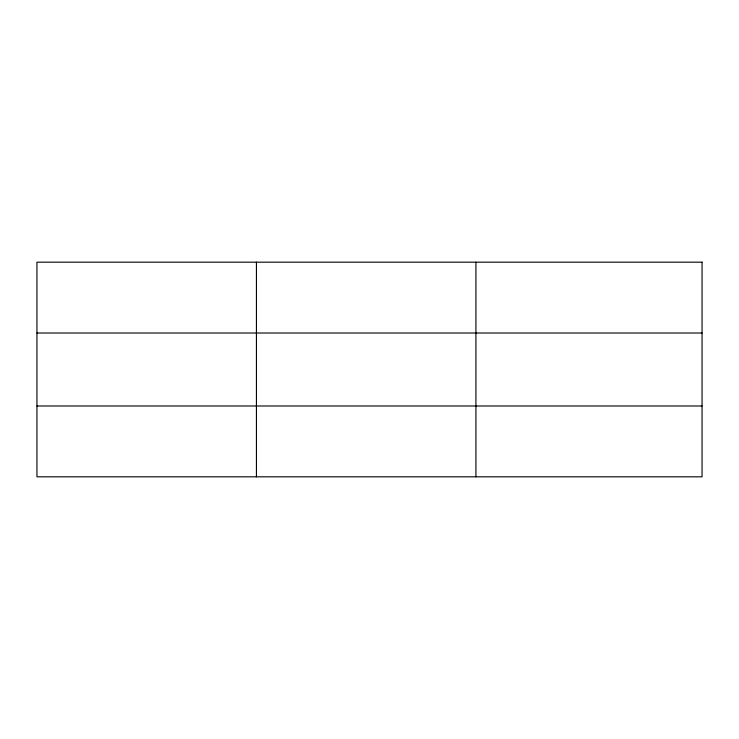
<?xml version="1.0" encoding="UTF-8"?>
<svg xmlns="http://www.w3.org/2000/svg" width="739" height="739" viewBox="0 0 739 739"><rect width="100%" height="100%" fill="white"/><g stroke="black" fill="none" stroke-linecap="round" stroke-linejoin="round"><path stroke-width="1.11" d="M256.433 262.179L256.433 476.821M475.916 262.179L475.916 476.821M36.95 333.012L702.05 333.012M36.95 405.988L702.05 405.988M702.05 262.179L702.05 476.821L36.95 476.821L36.95 262.179L702.05 262.179"/></g></svg>
